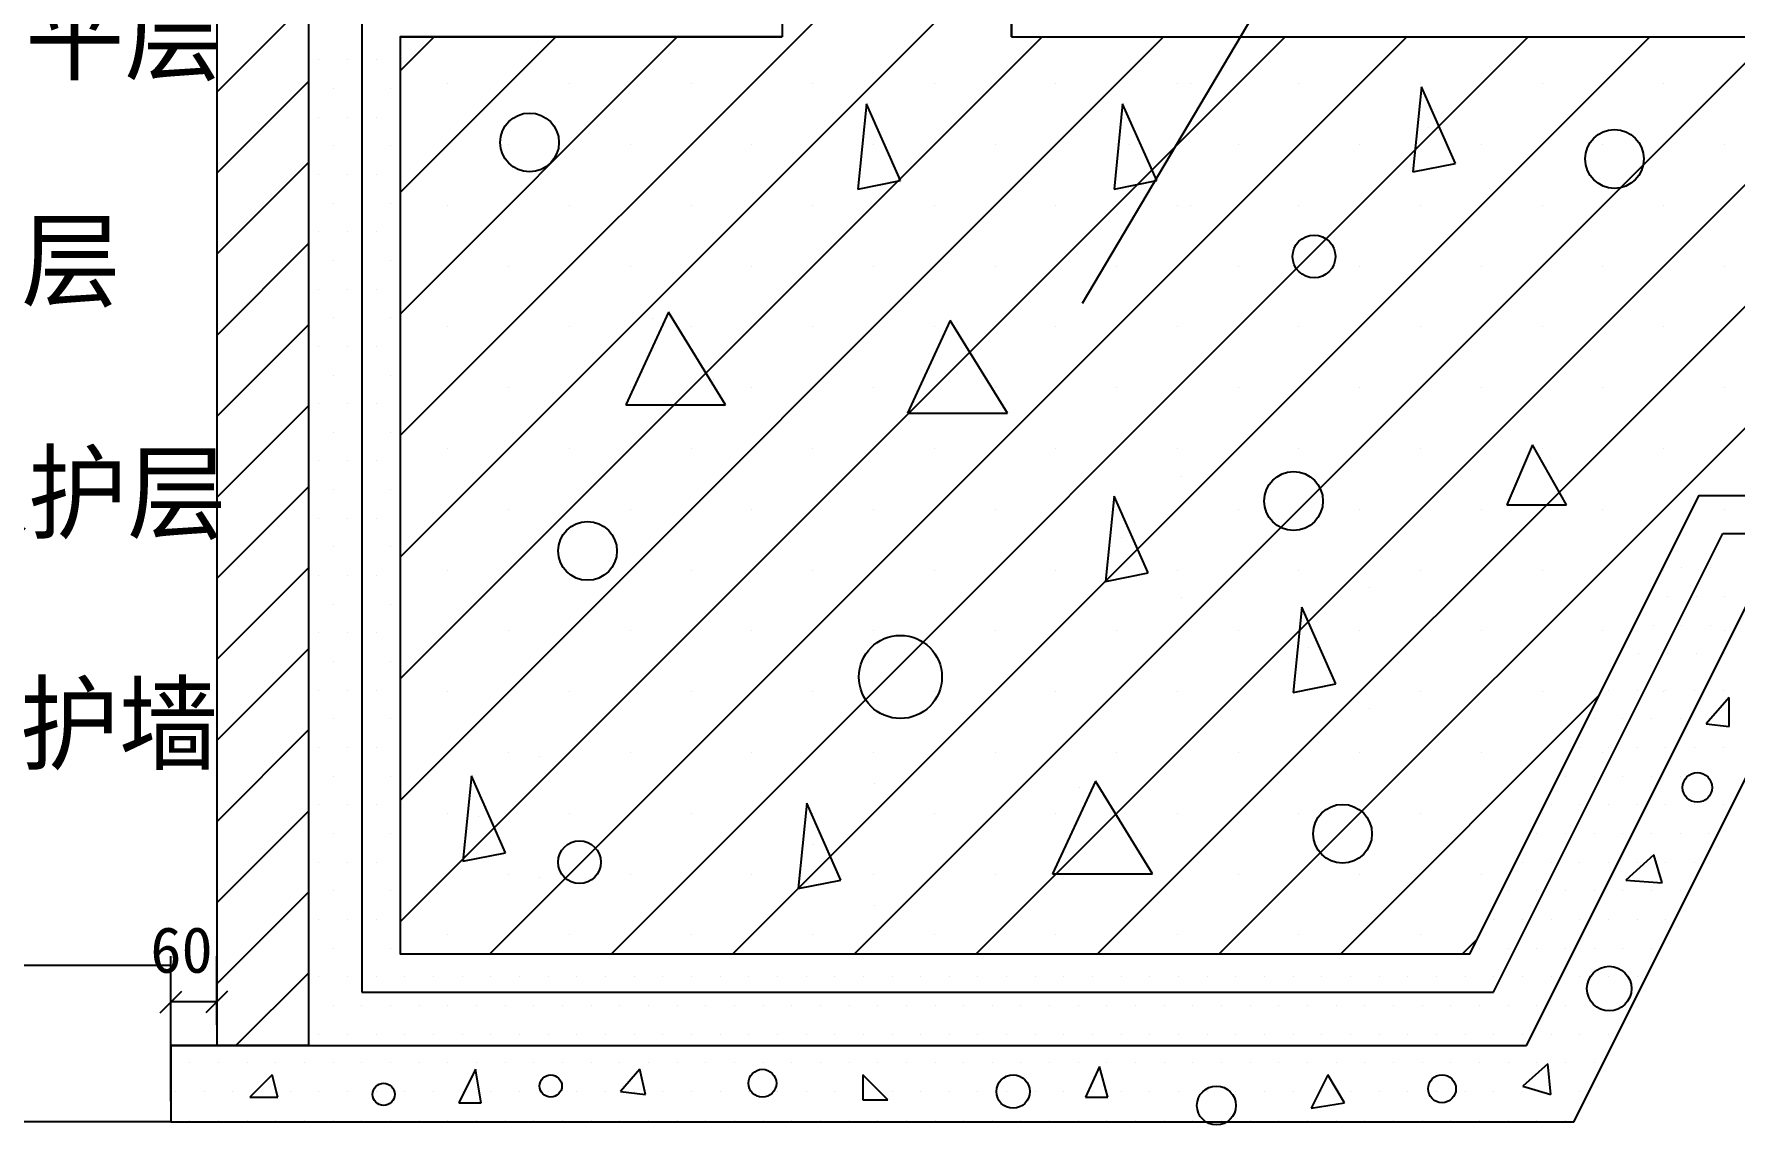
# Model space of a CAD drawing. Header units: metres. Extents: x 3274464 to 3302332, y 2272729 to 2302103.
# Drawn here: x 3280889 to 3292013, y 2278492 to 2285631 of the extents above; entities that cross this region are included whole.
import ezdxf

# ---------------------------------------------------------------- set-up
doc = ezdxf.new("R2010")
doc.units = ezdxf.units.M
doc.layers.add('PUB_DIM', color=3, linetype='Continuous')
doc.dimstyles.get("Standard").update_dxf_attribs({"dimtxt": 2.5, "dimasz": 2.5, "dimexe": 1.25, "dimexo": 0.625, "dimtad": 1, "dimcen": 2.5, "dimazin": 3, "dimtfac": 1, "dimtmove": 0, "dimatfit": 3})

# ---------------------------------------------------------------- blocks, each defined once
blk = doc.blocks.new('DI')
blk.add_lwpolyline([(-70.71, -70.71), (70.71, 70.71)])
blk = doc.blocks.new('*D1')
for p, q in [((3279784.83, 2278648.39), (3279784.83, 2279537.46)), ((3279785.08, 2279537.46), (3280783.33, 2279537.46)), ((3280786.33, 2279537.46), (3281784.58, 2279537.46)), ((3281784.83, 2278648.39), (3281784.83, 2279537.46))]:
    blk.add_line(p, q)
at = {"layer": 'Defpoints'}
for p in [(3279784.83, 2279537.46), (3279784.83, 2278648.39), (3281784.83, 2278648.39)]:
    blk.add_point(p, dxfattribs=at)
at = {"layer": 'PUB_DIM', "insert": (3280784.83, 2279537.46), "char_height": 1, "attachment_point": 5}
blk.add_mtext('400', dxfattribs=at)
blk = doc.blocks.new('*D2')
for p, q in [((3287284.83, 2286612.63), (3287284.83, 2286112.33)), ((3287284.58, 2286112.33), (3287284.33, 2286112.33)), ((3287284.83, 2285612.04), (3287284.83, 2286112.33)), ((3287284.83, 2286112.33), (3287284.83, 2286112.33)), ((3287285.08, 2286112.33), (3287285.33, 2286112.33))]:
    blk.add_line(p, q)
at = {"layer": 'Defpoints'}
for p in [(3287284.83, 2286612.63), (3287284.83, 2286112.33), (3287284.83, 2285612.04)]:
    blk.add_point(p, dxfattribs=at)
at = {"layer": 'PUB_DIM', "insert": (3287284.83, 2286113.455), "char_height": 1, "attachment_point": 5}
blk.add_mtext('200', dxfattribs=at)

msp = doc.modelspace()

# ---------------------------------------------------------------- linework, layer by layer
for p, q in [((3283284.83, 2283002.72), (3287284.83, 2287002.72)), ((3282084.83, 2286812.04), (3282084.83, 2279012.04)), ((3289439.91, 2286721.45), (3287747.21, 2283867.62)), ((3282684.83, 2286212.04), (3282684.83, 2279012.04)), ((3283284.83, 2282207.22), (3287284.83, 2286207.22)), ((3282084.83, 2285249.86), (3282684.83, 2285849.86)), ((3283284.83, 2285612.04), (3283284.83, 2279612.04)), ((3285784.83, 2285612.04), (3283284.83, 2285612.04)), ((3283284.83, 2285612.04), (3285784.83, 2285612.04)), ((3283284.83, 2284593.71), (3284303.16, 2285612.04)), ((3283284.83, 2283798.21), (3285098.65, 2285612.04)), ((3283284.83, 2285389.2), (3283507.66, 2285612.04)), ((3283284.83, 2279820.74), (3289076.13, 2285612.04)), ((3283284.83, 2280616.23), (3288280.63, 2285612.04)), ((3283284.83, 2281411.73), (3287485.14, 2285612.04)), ((3283871.62, 2279612.04), (3289871.62, 2285612.04)), ((3284667.12, 2279612.04), (3290667.12, 2285612.04)), ((3285462.61, 2279612.04), (3291462.61, 2285612.04)), ((3286258.11, 2279612.04), (3292258.11, 2285612.04)), ((3287053.6, 2279612.04), (3293053.6, 2285612.04)), ((3287849.1, 2279612.04), (3293849.1, 2285612.04)), ((3288644.59, 2279612.04), (3294644.59, 2285612.04)), ((3282753.68, 2285461.87), (3282753.68, 2285461.87)), ((3282941.18, 2285461.87), (3282941.18, 2285461.87)), ((3283128.68, 2285461.87), (3283128.68, 2285461.87)), ((3290410.88, 2285416.29), (3290410.88, 2285416.29)), ((3282084.83, 2284719.53), (3282684.83, 2285319.53)), ((3283598.02, 2285304.64), (3283598.02, 2285304.64)), ((3284393.51, 2285304.64), (3284393.51, 2285304.64)), ((3285189.01, 2285304.64), (3285189.01, 2285304.64)), ((3285984.5, 2285304.64), (3285984.5, 2285304.64)), ((3286780, 2285304.64), (3286780, 2285304.64)), ((3287575.49, 2285304.64), (3287575.49, 2285304.64)), ((3288370.99, 2285304.64), (3288370.99, 2285304.64)), ((3288455.79, 2285304.64), (3288455.79, 2285304.64)), ((3289166.48, 2285304.64), (3289166.48, 2285304.64)), ((3289961.98, 2285304.64), (3289961.98, 2285304.64)), ((3290757.47, 2285304.64), (3290757.47, 2285304.64)), ((3291552.97, 2285304.64), (3291552.97, 2285304.64)), ((3282847.43, 2285274.37), (3282847.43, 2285274.37)), ((3283034.93, 2285274.37), (3283034.93, 2285274.37)), ((3283222.43, 2285274.37), (3283222.43, 2285274.37)), ((3289967.37, 2285286.1), (3289911.51, 2284727.88)), ((3290190.8, 2284783.7), (3289967.37, 2285286.1)), ((3282753.68, 2285086.87), (3282753.68, 2285086.87)), ((3282941.18, 2285086.87), (3282941.18, 2285086.87)), ((3283128.68, 2285086.87), (3283128.68, 2285086.87)), ((3286336.48, 2285174.46), (3286280.62, 2284616.24)), ((3286559.92, 2284672.06), (3286336.48, 2285174.46)), ((3288012.27, 2285174.46), (3287956.41, 2284616.24)), ((3288235.71, 2284672.06), (3288012.27, 2285174.46)), ((3290013.14, 2285018.54), (3290013.14, 2285018.54)), ((3282847.43, 2284899.37), (3282847.43, 2284899.37)), ((3283034.93, 2284899.37), (3283034.93, 2284899.37)), ((3283222.43, 2284899.37), (3283222.43, 2284899.37)), ((3283995.76, 2284906.9), (3283995.76, 2284906.9)), ((3284791.26, 2284906.9), (3284791.26, 2284906.9)), ((3285586.75, 2284906.9), (3285586.75, 2284906.9)), ((3286382.25, 2284906.9), (3286382.25, 2284906.9)), ((3287177.75, 2284906.9), (3287177.75, 2284906.9)), ((3287973.24, 2284906.9), (3287973.24, 2284906.9)), ((3288058.04, 2284906.9), (3288058.04, 2284906.9)), ((3288768.74, 2284906.9), (3288768.74, 2284906.9)), ((3289564.23, 2284906.9), (3289564.23, 2284906.9)), ((3290359.73, 2284906.9), (3290359.73, 2284906.9)), ((3291155.22, 2284906.9), (3291155.22, 2284906.9)), ((3291950.72, 2284906.9), (3291950.72, 2284906.9)), ((3282084.83, 2284189.2), (3282684.83, 2284789.2)), ((3289911.51, 2284727.88), (3290190.8, 2284783.7)), ((3282753.68, 2284711.87), (3282753.68, 2284711.87)), ((3282941.18, 2284711.87), (3282941.18, 2284711.87)), ((3283128.68, 2284711.87), (3283128.68, 2284711.87)), ((3286280.62, 2284616.24), (3286559.92, 2284672.06)), ((3287956.41, 2284616.24), (3288235.71, 2284672.06)), ((3290410.88, 2284620.79), (3290410.88, 2284620.79)), ((3282847.43, 2284524.37), (3282847.43, 2284524.37)), ((3283034.93, 2284524.37), (3283034.93, 2284524.37)), ((3283222.43, 2284524.37), (3283222.43, 2284524.37)), ((3283598.02, 2284509.15), (3283598.02, 2284509.15)), ((3284393.51, 2284509.15), (3284393.51, 2284509.15)), ((3285189.01, 2284509.15), (3285189.01, 2284509.15)), ((3285984.5, 2284509.15), (3285984.5, 2284509.15)), ((3286780, 2284509.15), (3286780, 2284509.15)), ((3287575.49, 2284509.15), (3287575.49, 2284509.15)), ((3288370.99, 2284509.15), (3288370.99, 2284509.15)), ((3288455.79, 2284509.15), (3288455.79, 2284509.15)), ((3289166.48, 2284509.15), (3289166.48, 2284509.15)), ((3289961.98, 2284509.15), (3289961.98, 2284509.15)), ((3290757.47, 2284509.15), (3290757.47, 2284509.15)), ((3291552.97, 2284509.15), (3291552.97, 2284509.15)), ((3282753.68, 2284336.87), (3282753.68, 2284336.87)), ((3282941.18, 2284336.87), (3282941.18, 2284336.87)), ((3283128.68, 2284336.87), (3283128.68, 2284336.87)), ((3282084.83, 2283658.87), (3282684.83, 2284258.87)), ((3282847.43, 2284149.37), (3282847.43, 2284149.37)), ((3283034.93, 2284149.37), (3283034.93, 2284149.37)), ((3283222.43, 2284149.37), (3283222.43, 2284149.37)), ((3283995.76, 2284111.4), (3283995.76, 2284111.4)), ((3284791.26, 2284111.4), (3284791.26, 2284111.4)), ((3285586.75, 2284111.4), (3285586.75, 2284111.4)), ((3286382.25, 2284111.4), (3286382.25, 2284111.4)), ((3287177.75, 2284111.4), (3287177.75, 2284111.4)), ((3287973.24, 2284111.4), (3287973.24, 2284111.4)), ((3288768.74, 2284111.4), (3288768.74, 2284111.4)), ((3289564.23, 2284111.4), (3289564.23, 2284111.4)), ((3290359.73, 2284111.4), (3290359.73, 2284111.4)), ((3291155.22, 2284111.4), (3291155.22, 2284111.4)), ((3291950.72, 2284111.4), (3291950.72, 2284111.4)), ((3282753.68, 2283961.87), (3282753.68, 2283961.87)), ((3282941.18, 2283961.87), (3282941.18, 2283961.87)), ((3283128.68, 2283961.87), (3283128.68, 2283961.87)), ((3282847.43, 2283774.37), (3282847.43, 2283774.37)), ((3283034.93, 2283774.37), (3283034.93, 2283774.37)), ((3283222.43, 2283774.37), (3283222.43, 2283774.37)), ((3285041.78, 2283811.36), (3284761.8, 2283205.13)), ((3284936.62, 2283769.48), (3284936.62, 2283769.48)), ((3285415.1, 2283205.13), (3285041.78, 2283811.36)), ((3286885.16, 2283755.54), (3286605.17, 2283149.31)), ((3287258.47, 2283149.31), (3286885.16, 2283755.54)), ((3282084.83, 2283128.54), (3282684.83, 2283728.54)), ((3283598.02, 2283713.65), (3283598.02, 2283713.65)), ((3284393.51, 2283713.65), (3284393.51, 2283713.65)), ((3285189.01, 2283713.65), (3285189.01, 2283713.65)), ((3285984.5, 2283713.65), (3285984.5, 2283713.65)), ((3286780, 2283713.65), (3286780, 2283713.65)), ((3287575.49, 2283713.65), (3287575.49, 2283713.65)), ((3288370.99, 2283713.65), (3288370.99, 2283713.65)), ((3289166.48, 2283713.65), (3289166.48, 2283713.65)), ((3289961.98, 2283713.65), (3289961.98, 2283713.65)), ((3290757.47, 2283713.65), (3290757.47, 2283713.65)), ((3291552.97, 2283713.65), (3291552.97, 2283713.65)), ((3282753.68, 2283586.87), (3282753.68, 2283586.87)), ((3282941.18, 2283586.87), (3282941.18, 2283586.87)), ((3283128.68, 2283586.87), (3283128.68, 2283586.87)), ((3282847.43, 2283399.37), (3282847.43, 2283399.37)), ((3283034.93, 2283399.37), (3283034.93, 2283399.37)), ((3283222.43, 2283399.37), (3283222.43, 2283399.37)), ((3283995.76, 2283315.91), (3283995.76, 2283315.91)), ((3284791.26, 2283315.91), (3284791.26, 2283315.91)), ((3285334.37, 2283371.73), (3285334.37, 2283371.73)), ((3285586.75, 2283315.91), (3285586.75, 2283315.91)), ((3286382.25, 2283315.91), (3286382.25, 2283315.91)), ((3287177.75, 2283315.91), (3287177.75, 2283315.91)), ((3287973.24, 2283315.91), (3287973.24, 2283315.91)), ((3288768.74, 2283315.91), (3288768.74, 2283315.91)), ((3289564.23, 2283315.91), (3289564.23, 2283315.91)), ((3290359.73, 2283315.91), (3290359.73, 2283315.91)), ((3291155.22, 2283315.91), (3291155.22, 2283315.91)), ((3291950.72, 2283315.91), (3291950.72, 2283315.91)), ((3282084.83, 2282598.21), (3282684.83, 2283198.21)), ((3282753.68, 2283211.87), (3282753.68, 2283211.87)), ((3282941.18, 2283211.87), (3282941.18, 2283211.87)), ((3283128.68, 2283211.87), (3283128.68, 2283211.87)), ((3284761.8, 2283205.13), (3285415.1, 2283205.13)), ((3286605.17, 2283149.31), (3287258.47, 2283149.31)), ((3282847.43, 2283024.37), (3282847.43, 2283024.37)), ((3283034.93, 2283024.37), (3283034.93, 2283024.37)), ((3283222.43, 2283024.37), (3283222.43, 2283024.37)), ((3283598.02, 2282918.16), (3283598.02, 2282918.16)), ((3284393.51, 2282918.16), (3284393.51, 2282918.16)), ((3285189.01, 2282918.16), (3285189.01, 2282918.16)), ((3285984.5, 2282918.16), (3285984.5, 2282918.16)), ((3286780, 2282918.16), (3286780, 2282918.16)), ((3287575.49, 2282918.16), (3287575.49, 2282918.16)), ((3288370.99, 2282918.16), (3288370.99, 2282918.16)), ((3289166.48, 2282918.16), (3289166.48, 2282918.16)), ((3289961.98, 2282918.16), (3289961.98, 2282918.16)), ((3290693.54, 2282941.57), (3290525.96, 2282550.82)), ((3290916.98, 2282550.82), (3290693.54, 2282941.57)), ((3290757.47, 2282918.16), (3290757.47, 2282918.16)), ((3291552.97, 2282918.16), (3291552.97, 2282918.16)), ((3282753.68, 2282836.87), (3282753.68, 2282836.87)), ((3282941.18, 2282836.87), (3282941.18, 2282836.87)), ((3283128.68, 2282836.87), (3283128.68, 2282836.87)), ((3288399.93, 2282736.83), (3288399.93, 2282736.83)), ((3282084.83, 2282067.88), (3282684.83, 2282667.88)), ((3282847.43, 2282649.37), (3282847.43, 2282649.37)), ((3283034.93, 2282649.37), (3283034.93, 2282649.37)), ((3283222.43, 2282649.37), (3283222.43, 2282649.37)), ((3283995.76, 2282520.41), (3283995.76, 2282520.41)), ((3284791.26, 2282520.41), (3284791.26, 2282520.41)), ((3285586.75, 2282520.41), (3285586.75, 2282520.41)), ((3286382.25, 2282520.41), (3286382.25, 2282520.41)), ((3287177.75, 2282520.41), (3287177.75, 2282520.41)), ((3287956.41, 2282606.64), (3287900.55, 2282048.42)), ((3288179.85, 2282104.24), (3287956.41, 2282606.64)), ((3287973.24, 2282520.41), (3287973.24, 2282520.41)), ((3288768.74, 2282520.41), (3288768.74, 2282520.41)), ((3289564.23, 2282520.41), (3289564.23, 2282520.41)), ((3290284.83, 2279612.04), (3291784.83, 2282612.04)), ((3290359.73, 2282520.41), (3290359.73, 2282520.41)), ((3290525.96, 2282550.82), (3290916.98, 2282550.82)), ((3291155.22, 2282520.41), (3291155.22, 2282520.41)), ((3291784.83, 2282612.04), (3298616.16, 2282612.04)), ((3291950.72, 2282520.41), (3291950.72, 2282520.41)), ((3282753.68, 2282461.87), (3282753.68, 2282461.87)), ((3282941.18, 2282461.87), (3282941.18, 2282461.87)), ((3283128.68, 2282461.87), (3283128.68, 2282461.87)), ((3288002.18, 2282339.08), (3288002.18, 2282339.08)), ((3282847.43, 2282274.37), (3282847.43, 2282274.37)), ((3283034.93, 2282274.37), (3283034.93, 2282274.37)), ((3283222.43, 2282274.37), (3283222.43, 2282274.37)), ((3282084.83, 2281537.55), (3282684.83, 2282137.55)), ((3282753.68, 2282086.87), (3282753.68, 2282086.87)), ((3282941.18, 2282086.87), (3282941.18, 2282086.87)), ((3283128.68, 2282086.87), (3283128.68, 2282086.87)), ((3283598.02, 2282122.66), (3283598.02, 2282122.66)), ((3284393.51, 2282122.66), (3284393.51, 2282122.66)), ((3285189.01, 2282122.66), (3285189.01, 2282122.66)), ((3285984.5, 2282122.66), (3285984.5, 2282122.66)), ((3286780, 2282122.66), (3286780, 2282122.66)), ((3287575.49, 2282122.66), (3287575.49, 2282122.66)), ((3287900.55, 2282048.42), (3288179.85, 2282104.24)), ((3288370.99, 2282122.66), (3288370.99, 2282122.66)), ((3289166.48, 2282122.66), (3289166.48, 2282122.66)), ((3289961.98, 2282122.66), (3289961.98, 2282122.66)), ((3290757.47, 2282122.66), (3290757.47, 2282122.66)), ((3291552.97, 2282122.66), (3291552.97, 2282122.66)), ((3291671.44, 2282136.76), (3291671.44, 2282136.76)), ((3291858.94, 2282136.76), (3291858.94, 2282136.76)), ((3289628.85, 2282011.14), (3289628.85, 2282011.14)), ((3282847.43, 2281899.37), (3282847.43, 2281899.37)), ((3283034.93, 2281899.37), (3283034.93, 2281899.37)), ((3283222.43, 2281899.37), (3283222.43, 2281899.37)), ((3288399.93, 2281941.33), (3288399.93, 2281941.33)), ((3289185.33, 2281880.95), (3289129.47, 2281322.73)), ((3289408.77, 2281378.55), (3289185.33, 2281880.95)), ((3291577.69, 2281949.26), (3291577.69, 2281949.26)), ((3291765.19, 2281949.26), (3291765.19, 2281949.26)), ((3291952.69, 2281949.26), (3291952.69, 2281949.26)), ((3291483.94, 2281761.76), (3291483.94, 2281761.76)), ((3291671.44, 2281761.76), (3291671.44, 2281761.76)), ((3291858.94, 2281761.76), (3291858.94, 2281761.76)), ((3282753.68, 2281711.87), (3282753.68, 2281711.87)), ((3282941.18, 2281711.87), (3282941.18, 2281711.87)), ((3283128.68, 2281711.87), (3283128.68, 2281711.87)), ((3283995.76, 2281724.92), (3283995.76, 2281724.92)), ((3284791.26, 2281724.92), (3284791.26, 2281724.92)), ((3285586.75, 2281724.92), (3285586.75, 2281724.92)), ((3286382.25, 2281724.92), (3286382.25, 2281724.92)), ((3287177.75, 2281724.92), (3287177.75, 2281724.92)), ((3287973.24, 2281724.92), (3287973.24, 2281724.92)), ((3288768.74, 2281724.92), (3288768.74, 2281724.92)), ((3289564.23, 2281724.92), (3289564.23, 2281724.92)), ((3290359.73, 2281724.92), (3290359.73, 2281724.92)), ((3291155.22, 2281724.92), (3291155.22, 2281724.92)), ((3291950.72, 2281724.92), (3291950.72, 2281724.92)), ((3282084.83, 2281007.22), (3282684.83, 2281607.22)), ((3282847.43, 2281524.37), (3282847.43, 2281524.37)), ((3283034.93, 2281524.37), (3283034.93, 2281524.37)), ((3283222.43, 2281524.37), (3283222.43, 2281524.37)), ((3289231.1, 2281613.39), (3289231.1, 2281613.39)), ((3290964.67, 2278512.04), (3292464.67, 2281512.04)), ((3291390.19, 2281574.26), (3291390.19, 2281574.26)), ((3291577.69, 2281574.26), (3291577.69, 2281574.26)), ((3291765.19, 2281574.26), (3291765.19, 2281574.26)), ((3291952.69, 2281574.26), (3291952.69, 2281574.26)), ((3282753.68, 2281336.87), (3282753.68, 2281336.87)), ((3282941.18, 2281336.87), (3282941.18, 2281336.87)), ((3283128.68, 2281336.87), (3283128.68, 2281336.87)), ((3283598.02, 2281327.17), (3283598.02, 2281327.17)), ((3284393.51, 2281327.17), (3284393.51, 2281327.17)), ((3285189.01, 2281327.17), (3285189.01, 2281327.17)), ((3285984.5, 2281327.17), (3285984.5, 2281327.17)), ((3286780, 2281327.17), (3286780, 2281327.17)), ((3287575.49, 2281327.17), (3287575.49, 2281327.17)), ((3288370.99, 2281327.17), (3288370.99, 2281327.17)), ((3289129.47, 2281322.73), (3289408.77, 2281378.55)), ((3289166.48, 2281327.17), (3289166.48, 2281327.17)), ((3289440.09, 2279612.04), (3291129.57, 2281301.51)), ((3289961.98, 2281327.17), (3289961.98, 2281327.17)), ((3290757.47, 2281327.17), (3290757.47, 2281327.17)), ((3291191.18, 2281336.87), (3291191.18, 2281336.87)), ((3291378.68, 2281336.87), (3291378.68, 2281336.87)), ((3291552.97, 2281327.17), (3291552.97, 2281327.17)), ((3291566.18, 2281336.87), (3291566.18, 2281336.87)), ((3291753.68, 2281336.87), (3291753.68, 2281336.87)), ((3291981.64, 2281288.6), (3291829.91, 2281118.02)), ((3291941.18, 2281336.87), (3291941.18, 2281336.87)), ((3291981.64, 2281099.07), (3291981.64, 2281288.6)), ((3289628.85, 2281215.64), (3289628.85, 2281215.64)), ((3282084.83, 2280476.89), (3282684.83, 2281076.89)), ((3282847.43, 2281149.37), (3282847.43, 2281149.37)), ((3283034.93, 2281149.37), (3283034.93, 2281149.37)), ((3283222.43, 2281149.37), (3283222.43, 2281149.37)), ((3291097.43, 2281149.37), (3291097.43, 2281149.37)), ((3291284.93, 2281149.37), (3291284.93, 2281149.37)), ((3291472.43, 2281149.37), (3291472.43, 2281149.37)), ((3291659.93, 2281149.37), (3291659.93, 2281149.37)), ((3291829.91, 2281118.02), (3291981.64, 2281099.07)), ((3291847.43, 2281149.37), (3291847.43, 2281149.37)), ((3282753.68, 2280961.87), (3282753.68, 2280961.87)), ((3282941.18, 2280961.87), (3282941.18, 2280961.87)), ((3283128.68, 2280961.87), (3283128.68, 2280961.87)), ((3291003.68, 2280961.87), (3291003.68, 2280961.87)), ((3291191.18, 2280961.87), (3291191.18, 2280961.87)), ((3291378.68, 2280961.87), (3291378.68, 2280961.87)), ((3291566.18, 2280961.87), (3291566.18, 2280961.87)), ((3291753.68, 2280961.87), (3291753.68, 2280961.87)), ((3291941.18, 2280961.87), (3291941.18, 2280961.87)), ((3283995.76, 2280929.42), (3283995.76, 2280929.42)), ((3284195.14, 2280906.54), (3284195.14, 2280906.54)), ((3284791.26, 2280929.42), (3284791.26, 2280929.42)), ((3285586.75, 2280929.42), (3285586.75, 2280929.42)), ((3286382.25, 2280929.42), (3286382.25, 2280929.42)), ((3287177.75, 2280929.42), (3287177.75, 2280929.42)), ((3287973.24, 2280929.42), (3287973.24, 2280929.42)), ((3288768.74, 2280929.42), (3288768.74, 2280929.42)), ((3289564.23, 2280929.42), (3289564.23, 2280929.42)), ((3290359.73, 2280929.42), (3290359.73, 2280929.42)), ((3291155.22, 2280929.42), (3291155.22, 2280929.42)), ((3282847.43, 2280774.37), (3282847.43, 2280774.37)), ((3283034.93, 2280774.37), (3283034.93, 2280774.37)), ((3283222.43, 2280774.37), (3283222.43, 2280774.37)), ((3283751.62, 2280776.36), (3283695.76, 2280218.14)), ((3283975.06, 2280273.96), (3283751.62, 2280776.36)), ((3286388.98, 2280727.23), (3286388.98, 2280727.23)), ((3287834.77, 2280741.14), (3287554.79, 2280134.91)), ((3288208.09, 2280134.91), (3287834.77, 2280741.14)), ((3290909.93, 2280774.37), (3290909.93, 2280774.37)), ((3291097.43, 2280774.37), (3291097.43, 2280774.37)), ((3291284.93, 2280774.37), (3291284.93, 2280774.37)), ((3291472.43, 2280774.37), (3291472.43, 2280774.37)), ((3291659.93, 2280774.37), (3291659.93, 2280774.37)), ((3291847.43, 2280774.37), (3291847.43, 2280774.37)), ((3287729.61, 2280699.26), (3287729.61, 2280699.26)), ((3282084.83, 2279946.56), (3282684.83, 2280546.56)), ((3282753.68, 2280586.87), (3282753.68, 2280586.87)), ((3282941.18, 2280586.87), (3282941.18, 2280586.87)), ((3283128.68, 2280586.87), (3283128.68, 2280586.87)), ((3283598.02, 2280531.67), (3283598.02, 2280531.67)), ((3283797.39, 2280508.79), (3283797.39, 2280508.79)), ((3284393.51, 2280531.67), (3284393.51, 2280531.67)), ((3285189.01, 2280531.67), (3285189.01, 2280531.67)), ((3285945.46, 2280597.04), (3285889.6, 2280038.82)), ((3286168.9, 2280094.65), (3285945.46, 2280597.04)), ((3285984.5, 2280531.67), (3285984.5, 2280531.67)), ((3286780, 2280531.67), (3286780, 2280531.67)), ((3287575.49, 2280531.67), (3287575.49, 2280531.67)), ((3288370.99, 2280531.67), (3288370.99, 2280531.67)), ((3289166.48, 2280531.67), (3289166.48, 2280531.67)), ((3289961.98, 2280531.67), (3289961.98, 2280531.67)), ((3290757.47, 2280531.67), (3290757.47, 2280531.67)), ((3290816.18, 2280586.87), (3290816.18, 2280586.87)), ((3291003.68, 2280586.87), (3291003.68, 2280586.87)), ((3291191.18, 2280586.87), (3291191.18, 2280586.87)), ((3291378.68, 2280586.87), (3291378.68, 2280586.87)), ((3291566.18, 2280586.87), (3291566.18, 2280586.87)), ((3291753.68, 2280586.87), (3291753.68, 2280586.87)), ((3291941.18, 2280586.87), (3291941.18, 2280586.87)), ((3282847.43, 2280399.37), (3282847.43, 2280399.37)), ((3283034.93, 2280399.37), (3283034.93, 2280399.37)), ((3283222.43, 2280399.37), (3283222.43, 2280399.37)), ((3290722.43, 2280399.37), (3290722.43, 2280399.37)), ((3290909.93, 2280399.37), (3290909.93, 2280399.37)), ((3291097.43, 2280399.37), (3291097.43, 2280399.37)), ((3291284.93, 2280399.37), (3291284.93, 2280399.37)), ((3291472.43, 2280399.37), (3291472.43, 2280399.37)), ((3291659.93, 2280399.37), (3291659.93, 2280399.37)), ((3291847.43, 2280399.37), (3291847.43, 2280399.37)), ((3285991.23, 2280329.48), (3285991.23, 2280329.48)), ((3288127.36, 2280301.51), (3288127.36, 2280301.51)), ((3282753.68, 2280211.87), (3282753.68, 2280211.87)), ((3282941.18, 2280211.87), (3282941.18, 2280211.87)), ((3283128.68, 2280211.87), (3283128.68, 2280211.87)), ((3283695.76, 2280218.14), (3283975.06, 2280273.96)), ((3290628.68, 2280211.87), (3290628.68, 2280211.87)), ((3290816.18, 2280211.87), (3290816.18, 2280211.87)), ((3291003.68, 2280211.87), (3291003.68, 2280211.87)), ((3291191.18, 2280211.87), (3291191.18, 2280211.87)), ((3291487.98, 2280258.97), (3291305.72, 2280095.05)), ((3291378.68, 2280211.87), (3291378.68, 2280211.87)), ((3291542.65, 2280076.83), (3291487.98, 2280258.97)), ((3291566.18, 2280211.87), (3291566.18, 2280211.87)), ((3291753.68, 2280211.87), (3291753.68, 2280211.87)), ((3283995.76, 2280133.93), (3283995.76, 2280133.93)), ((3284195.14, 2280111.05), (3284195.14, 2280111.05)), ((3284791.26, 2280133.93), (3284791.26, 2280133.93)), ((3285586.75, 2280133.93), (3285586.75, 2280133.93)), ((3285889.6, 2280038.82), (3286168.9, 2280094.65)), ((3286382.25, 2280133.93), (3286382.25, 2280133.93)), ((3287177.75, 2280133.93), (3287177.75, 2280133.93)), ((3287554.79, 2280134.91), (3288208.09, 2280134.91)), ((3287973.24, 2280133.93), (3287973.24, 2280133.93)), ((3288768.74, 2280133.93), (3288768.74, 2280133.93)), ((3289564.23, 2280133.93), (3289564.23, 2280133.93)), ((3290359.73, 2280133.93), (3290359.73, 2280133.93)), ((3291305.72, 2280095.05), (3291542.65, 2280076.83)), ((3282084.83, 2279416.23), (3282684.83, 2280016.23)), ((3282847.43, 2280024.37), (3282847.43, 2280024.37)), ((3283034.93, 2280024.37), (3283034.93, 2280024.37)), ((3283222.43, 2280024.37), (3283222.43, 2280024.37)), ((3290534.93, 2280024.37), (3290534.93, 2280024.37)), ((3290722.43, 2280024.37), (3290722.43, 2280024.37)), ((3290909.93, 2280024.37), (3290909.93, 2280024.37)), ((3291097.43, 2280024.37), (3291097.43, 2280024.37)), ((3291284.93, 2280024.37), (3291284.93, 2280024.37)), ((3291472.43, 2280024.37), (3291472.43, 2280024.37)), ((3291659.93, 2280024.37), (3291659.93, 2280024.37)), ((3282753.68, 2279836.87), (3282753.68, 2279836.87)), ((3282941.18, 2279836.87), (3282941.18, 2279836.87)), ((3283128.68, 2279836.87), (3283128.68, 2279836.87)), ((3286388.98, 2279931.73), (3286388.98, 2279931.73)), ((3290441.18, 2279836.87), (3290441.18, 2279836.87)), ((3290628.68, 2279836.87), (3290628.68, 2279836.87)), ((3290816.18, 2279836.87), (3290816.18, 2279836.87)), ((3291003.68, 2279836.87), (3291003.68, 2279836.87)), ((3291191.18, 2279836.87), (3291191.18, 2279836.87)), ((3291378.68, 2279836.87), (3291378.68, 2279836.87)), ((3291566.18, 2279836.87), (3291566.18, 2279836.87)), ((3283598.02, 2279736.18), (3283598.02, 2279736.18)), ((3284393.51, 2279736.18), (3284393.51, 2279736.18)), ((3285189.01, 2279736.18), (3285189.01, 2279736.18)), ((3285984.5, 2279736.18), (3285984.5, 2279736.18)), ((3286780, 2279736.18), (3286780, 2279736.18)), ((3287575.49, 2279736.18), (3287575.49, 2279736.18)), ((3288370.99, 2279736.18), (3288370.99, 2279736.18)), ((3289166.48, 2279736.18), (3289166.48, 2279736.18)), ((3289961.98, 2279736.18), (3289961.98, 2279736.18)), ((3282847.43, 2279649.37), (3282847.43, 2279649.37)), ((3283034.93, 2279649.37), (3283034.93, 2279649.37)), ((3283222.43, 2279649.37), (3283222.43, 2279649.37)), ((3290235.58, 2279612.04), (3290334.07, 2279710.52)), ((3290347.43, 2279649.37), (3290347.43, 2279649.37)), ((3290534.93, 2279649.37), (3290534.93, 2279649.37)), ((3290722.43, 2279649.37), (3290722.43, 2279649.37)), ((3290909.93, 2279649.37), (3290909.93, 2279649.37)), ((3291097.43, 2279649.37), (3291097.43, 2279649.37)), ((3291284.93, 2279649.37), (3291284.93, 2279649.37)), ((3291472.43, 2279649.37), (3291472.43, 2279649.37)), ((3281784.83, 2278648.45), (3281784.83, 2279597.46)), ((3282084.83, 2279148.45), (3282084.83, 2279597.46)), ((3283284.83, 2279612.04), (3290284.83, 2279612.04)), ((3282210.96, 2279012.04), (3282684.83, 2279485.9)), ((3282753.68, 2279461.87), (3282753.68, 2279461.87)), ((3282941.18, 2279461.87), (3282941.18, 2279461.87)), ((3283128.68, 2279461.87), (3283128.68, 2279461.87)), ((3283316.18, 2279461.87), (3283316.18, 2279461.87)), ((3283503.68, 2279461.87), (3283503.68, 2279461.87)), ((3283691.18, 2279461.87), (3283691.18, 2279461.87)), ((3283878.68, 2279461.87), (3283878.68, 2279461.87)), ((3284066.18, 2279461.87), (3284066.18, 2279461.87)), ((3284253.68, 2279461.87), (3284253.68, 2279461.87)), ((3284441.18, 2279461.87), (3284441.18, 2279461.87)), ((3284628.68, 2279461.87), (3284628.68, 2279461.87)), ((3284816.18, 2279461.87), (3284816.18, 2279461.87)), ((3285003.68, 2279461.87), (3285003.68, 2279461.87)), ((3285191.18, 2279461.87), (3285191.18, 2279461.87)), ((3285378.68, 2279461.87), (3285378.68, 2279461.87)), ((3285566.18, 2279461.87), (3285566.18, 2279461.87)), ((3285753.68, 2279461.87), (3285753.68, 2279461.87)), ((3285941.18, 2279461.87), (3285941.18, 2279461.87)), ((3286128.68, 2279461.87), (3286128.68, 2279461.87)), ((3286316.18, 2279461.87), (3286316.18, 2279461.87)), ((3286503.68, 2279461.87), (3286503.68, 2279461.87)), ((3286691.18, 2279461.87), (3286691.18, 2279461.87)), ((3286878.68, 2279461.87), (3286878.68, 2279461.87)), ((3287066.18, 2279461.87), (3287066.18, 2279461.87)), ((3287253.68, 2279461.87), (3287253.68, 2279461.87)), ((3287441.18, 2279461.87), (3287441.18, 2279461.87)), ((3287628.68, 2279461.87), (3287628.68, 2279461.87)), ((3287816.18, 2279461.87), (3287816.18, 2279461.87)), ((3288003.68, 2279461.87), (3288003.68, 2279461.87)), ((3288191.18, 2279461.87), (3288191.18, 2279461.87)), ((3288378.68, 2279461.87), (3288378.68, 2279461.87)), ((3288566.18, 2279461.87), (3288566.18, 2279461.87)), ((3288753.68, 2279461.87), (3288753.68, 2279461.87)), ((3288941.18, 2279461.87), (3288941.18, 2279461.87)), ((3289128.68, 2279461.87), (3289128.68, 2279461.87)), ((3289316.18, 2279461.87), (3289316.18, 2279461.87)), ((3289503.68, 2279461.87), (3289503.68, 2279461.87)), ((3289691.18, 2279461.87), (3289691.18, 2279461.87)), ((3289878.68, 2279461.87), (3289878.68, 2279461.87)), ((3290066.18, 2279461.87), (3290066.18, 2279461.87)), ((3290253.68, 2279461.87), (3290253.68, 2279461.87)), ((3290441.18, 2279461.87), (3290441.18, 2279461.87)), ((3290628.68, 2279461.87), (3290628.68, 2279461.87)), ((3290816.18, 2279461.87), (3290816.18, 2279461.87)), ((3291003.68, 2279461.87), (3291003.68, 2279461.87)), ((3291191.18, 2279461.87), (3291191.18, 2279461.87)), ((3291378.68, 2279461.87), (3291378.68, 2279461.87)), ((3281783.83, 2279297.46), (3281782.83, 2279297.46)), ((3282084.83, 2279297.46), (3281784.83, 2279297.46)), ((3282085.83, 2279297.46), (3282086.83, 2279297.46)), ((3282847.43, 2279274.37), (3282847.43, 2279274.37)), ((3283034.93, 2279274.37), (3283034.93, 2279274.37)), ((3283222.43, 2279274.37), (3283222.43, 2279274.37)), ((3283409.93, 2279274.37), (3283409.93, 2279274.37)), ((3283597.43, 2279274.37), (3283597.43, 2279274.37)), ((3283784.93, 2279274.37), (3283784.93, 2279274.37)), ((3283972.43, 2279274.37), (3283972.43, 2279274.37)), ((3284159.93, 2279274.37), (3284159.93, 2279274.37)), ((3284347.43, 2279274.37), (3284347.43, 2279274.37)), ((3284534.93, 2279274.37), (3284534.93, 2279274.37)), ((3284722.43, 2279274.37), (3284722.43, 2279274.37)), ((3284909.93, 2279274.37), (3284909.93, 2279274.37)), ((3285097.43, 2279274.37), (3285097.43, 2279274.37)), ((3285284.93, 2279274.37), (3285284.93, 2279274.37)), ((3285472.43, 2279274.37), (3285472.43, 2279274.37)), ((3285659.93, 2279274.37), (3285659.93, 2279274.37)), ((3285847.43, 2279274.37), (3285847.43, 2279274.37)), ((3286034.93, 2279274.37), (3286034.93, 2279274.37)), ((3286222.43, 2279274.37), (3286222.43, 2279274.37)), ((3286409.93, 2279274.37), (3286409.93, 2279274.37)), ((3286597.43, 2279274.37), (3286597.43, 2279274.37)), ((3286784.93, 2279274.37), (3286784.93, 2279274.37)), ((3286972.43, 2279274.37), (3286972.43, 2279274.37)), ((3287159.93, 2279274.37), (3287159.93, 2279274.37)), ((3287347.43, 2279274.37), (3287347.43, 2279274.37)), ((3287534.93, 2279274.37), (3287534.93, 2279274.37)), ((3287722.43, 2279274.37), (3287722.43, 2279274.37)), ((3287909.93, 2279274.37), (3287909.93, 2279274.37)), ((3288097.43, 2279274.37), (3288097.43, 2279274.37)), ((3288284.93, 2279274.37), (3288284.93, 2279274.37)), ((3288472.43, 2279274.37), (3288472.43, 2279274.37)), ((3288659.93, 2279274.37), (3288659.93, 2279274.37)), ((3288847.43, 2279274.37), (3288847.43, 2279274.37)), ((3289034.93, 2279274.37), (3289034.93, 2279274.37)), ((3289222.43, 2279274.37), (3289222.43, 2279274.37)), ((3289409.93, 2279274.37), (3289409.93, 2279274.37)), ((3289597.43, 2279274.37), (3289597.43, 2279274.37)), ((3289784.93, 2279274.37), (3289784.93, 2279274.37)), ((3289972.43, 2279274.37), (3289972.43, 2279274.37)), ((3290159.93, 2279274.37), (3290159.93, 2279274.37)), ((3290347.43, 2279274.37), (3290347.43, 2279274.37)), ((3290534.93, 2279274.37), (3290534.93, 2279274.37)), ((3290722.43, 2279274.37), (3290722.43, 2279274.37)), ((3290909.93, 2279274.37), (3290909.93, 2279274.37)), ((3291097.43, 2279274.37), (3291097.43, 2279274.37)), ((3291284.93, 2279274.37), (3291284.93, 2279274.37)), ((3282753.68, 2279086.87), (3282753.68, 2279086.87)), ((3282941.18, 2279086.87), (3282941.18, 2279086.87)), ((3283128.68, 2279086.87), (3283128.68, 2279086.87)), ((3283316.18, 2279086.87), (3283316.18, 2279086.87)), ((3283503.68, 2279086.87), (3283503.68, 2279086.87)), ((3283691.18, 2279086.87), (3283691.18, 2279086.87)), ((3283878.68, 2279086.87), (3283878.68, 2279086.87)), ((3284066.18, 2279086.87), (3284066.18, 2279086.87)), ((3284253.68, 2279086.87), (3284253.68, 2279086.87)), ((3284441.18, 2279086.87), (3284441.18, 2279086.87)), ((3284628.68, 2279086.87), (3284628.68, 2279086.87)), ((3284816.18, 2279086.87), (3284816.18, 2279086.87)), ((3285003.68, 2279086.87), (3285003.68, 2279086.87)), ((3285191.18, 2279086.87), (3285191.18, 2279086.87)), ((3285378.68, 2279086.87), (3285378.68, 2279086.87)), ((3285566.18, 2279086.87), (3285566.18, 2279086.87)), ((3285753.68, 2279086.87), (3285753.68, 2279086.87)), ((3285941.18, 2279086.87), (3285941.18, 2279086.87)), ((3286128.68, 2279086.87), (3286128.68, 2279086.87)), ((3286316.18, 2279086.87), (3286316.18, 2279086.87)), ((3286503.68, 2279086.87), (3286503.68, 2279086.87)), ((3286691.18, 2279086.87), (3286691.18, 2279086.87)), ((3286878.68, 2279086.87), (3286878.68, 2279086.87)), ((3287066.18, 2279086.87), (3287066.18, 2279086.87)), ((3287253.68, 2279086.87), (3287253.68, 2279086.87)), ((3287441.18, 2279086.87), (3287441.18, 2279086.87)), ((3287628.68, 2279086.87), (3287628.68, 2279086.87)), ((3287816.18, 2279086.87), (3287816.18, 2279086.87)), ((3288003.68, 2279086.87), (3288003.68, 2279086.87)), ((3288191.18, 2279086.87), (3288191.18, 2279086.87)), ((3288378.68, 2279086.87), (3288378.68, 2279086.87)), ((3288566.18, 2279086.87), (3288566.18, 2279086.87)), ((3288753.68, 2279086.87), (3288753.68, 2279086.87)), ((3288941.18, 2279086.87), (3288941.18, 2279086.87)), ((3289128.68, 2279086.87), (3289128.68, 2279086.87)), ((3289316.18, 2279086.87), (3289316.18, 2279086.87)), ((3289503.68, 2279086.87), (3289503.68, 2279086.87)), ((3289691.18, 2279086.87), (3289691.18, 2279086.87)), ((3289878.68, 2279086.87), (3289878.68, 2279086.87)), ((3290066.18, 2279086.87), (3290066.18, 2279086.87)), ((3290253.68, 2279086.87), (3290253.68, 2279086.87)), ((3290441.18, 2279086.87), (3290441.18, 2279086.87)), ((3290628.68, 2279086.87), (3290628.68, 2279086.87)), ((3290816.18, 2279086.87), (3290816.18, 2279086.87)), ((3291003.68, 2279086.87), (3291003.68, 2279086.87)), ((3291191.18, 2279086.87), (3291191.18, 2279086.87)), ((3281784.83, 2279012.04), (3281784.83, 2278512.04)), ((3282684.83, 2279012.04), (3281784.83, 2279012.04)), ((3282084.83, 2279012.04), (3282684.83, 2279012.04)), ((3281909.93, 2278899.37), (3281909.93, 2278899.37)), ((3282097.43, 2278899.37), (3282097.43, 2278899.37)), ((3282284.93, 2278899.37), (3282284.93, 2278899.37)), ((3282472.43, 2278899.37), (3282472.43, 2278899.37)), ((3282659.93, 2278899.37), (3282659.93, 2278899.37)), ((3282847.43, 2278899.37), (3282847.43, 2278899.37)), ((3283034.93, 2278899.37), (3283034.93, 2278899.37)), ((3283222.43, 2278899.37), (3283222.43, 2278899.37)), ((3283409.93, 2278899.37), (3283409.93, 2278899.37)), ((3283597.43, 2278899.37), (3283597.43, 2278899.37)), ((3283778.55, 2278856.54), (3283669.2, 2278637.98)), ((3283815, 2278637.98), (3283778.55, 2278856.54)), ((3283784.93, 2278899.37), (3283784.93, 2278899.37)), ((3283972.43, 2278899.37), (3283972.43, 2278899.37)), ((3284159.93, 2278899.37), (3284159.93, 2278899.37)), ((3284347.43, 2278899.37), (3284347.43, 2278899.37)), ((3284534.93, 2278899.37), (3284534.93, 2278899.37)), ((3284722.43, 2278899.37), (3284722.43, 2278899.37)), ((3284853.86, 2278856.54), (3284726.28, 2278710.84)), ((3284890.31, 2278692.62), (3284853.86, 2278856.54)), ((3284909.93, 2278899.37), (3284909.93, 2278899.37)), ((3285097.43, 2278899.37), (3285097.43, 2278899.37)), ((3285284.93, 2278899.37), (3285284.93, 2278899.37)), ((3285472.43, 2278899.37), (3285472.43, 2278899.37)), ((3285659.93, 2278899.37), (3285659.93, 2278899.37)), ((3285847.43, 2278899.37), (3285847.43, 2278899.37)), ((3286034.93, 2278899.37), (3286034.93, 2278899.37)), ((3286222.43, 2278899.37), (3286222.43, 2278899.37)), ((3286409.93, 2278899.37), (3286409.93, 2278899.37)), ((3286597.43, 2278899.37), (3286597.43, 2278899.37)), ((3286784.93, 2278899.37), (3286784.93, 2278899.37)), ((3286972.43, 2278899.37), (3286972.43, 2278899.37)), ((3287159.93, 2278899.37), (3287159.93, 2278899.37)), ((3287347.43, 2278899.37), (3287347.43, 2278899.37)), ((3287534.93, 2278899.37), (3287534.93, 2278899.37)), ((3287722.43, 2278899.37), (3287722.43, 2278899.37)), ((3287861.08, 2278874.75), (3287769.96, 2278674.41)), ((3287915.76, 2278674.41), (3287861.08, 2278874.75)), ((3287909.93, 2278899.37), (3287909.93, 2278899.37)), ((3288097.43, 2278899.37), (3288097.43, 2278899.37)), ((3288284.93, 2278899.37), (3288284.93, 2278899.37)), ((3288472.43, 2278899.37), (3288472.43, 2278899.37)), ((3288659.93, 2278899.37), (3288659.93, 2278899.37)), ((3288847.43, 2278899.37), (3288847.43, 2278899.37)), ((3289034.93, 2278899.37), (3289034.93, 2278899.37)), ((3289222.43, 2278899.37), (3289222.43, 2278899.37)), ((3289409.93, 2278899.37), (3289409.93, 2278899.37)), ((3289597.43, 2278899.37), (3289597.43, 2278899.37)), ((3289784.93, 2278899.37), (3289784.93, 2278899.37)), ((3289972.43, 2278899.37), (3289972.43, 2278899.37)), ((3290159.93, 2278899.37), (3290159.93, 2278899.37)), ((3290347.43, 2278899.37), (3290347.43, 2278899.37)), ((3290534.93, 2278899.37), (3290534.93, 2278899.37)), ((3290795.4, 2278892.97), (3290631.37, 2278747.26)), ((3290722.43, 2278899.37), (3290722.43, 2278899.37)), ((3290813.63, 2278692.62), (3290795.4, 2278892.97)), ((3290909.93, 2278899.37), (3290909.93, 2278899.37)), ((3291097.43, 2278899.37), (3291097.43, 2278899.37)), ((3282448.08, 2278820.12), (3282302.28, 2278674.41)), ((3282484.53, 2278674.41), (3282448.08, 2278820.12)), ((3286475.94, 2278656.2), (3286311.91, 2278820.12)), ((3286311.91, 2278820.12), (3286311.91, 2278656.2)), ((3289355.58, 2278820.12), (3289246.23, 2278601.56)), ((3289464.94, 2278637.98), (3289355.58, 2278820.12)), ((3290631.37, 2278747.26), (3290813.63, 2278692.62)), ((3281816.18, 2278711.87), (3281816.18, 2278711.87)), ((3282003.68, 2278711.87), (3282003.68, 2278711.87)), ((3282191.18, 2278711.87), (3282191.18, 2278711.87)), ((3282302.28, 2278674.41), (3282484.53, 2278674.41)), ((3282378.68, 2278711.87), (3282378.68, 2278711.87)), ((3282566.18, 2278711.87), (3282566.18, 2278711.87)), ((3282753.68, 2278711.87), (3282753.68, 2278711.87)), ((3282941.18, 2278711.87), (3282941.18, 2278711.87)), ((3283128.68, 2278711.87), (3283128.68, 2278711.87)), ((3283316.18, 2278711.87), (3283316.18, 2278711.87)), ((3283503.68, 2278711.87), (3283503.68, 2278711.87)), ((3283669.2, 2278637.98), (3283815, 2278637.98)), ((3283691.18, 2278711.87), (3283691.18, 2278711.87)), ((3283878.68, 2278711.87), (3283878.68, 2278711.87)), ((3284066.18, 2278711.87), (3284066.18, 2278711.87)), ((3284253.68, 2278711.87), (3284253.68, 2278711.87)), ((3284441.18, 2278711.87), (3284441.18, 2278711.87)), ((3284628.68, 2278711.87), (3284628.68, 2278711.87)), ((3284726.28, 2278710.84), (3284890.31, 2278692.62)), ((3284816.18, 2278711.87), (3284816.18, 2278711.87)), ((3285003.68, 2278711.87), (3285003.68, 2278711.87)), ((3285191.18, 2278711.87), (3285191.18, 2278711.87)), ((3285378.68, 2278711.87), (3285378.68, 2278711.87)), ((3285566.18, 2278711.87), (3285566.18, 2278711.87)), ((3285753.68, 2278711.87), (3285753.68, 2278711.87)), ((3285941.18, 2278711.87), (3285941.18, 2278711.87)), ((3286128.68, 2278711.87), (3286128.68, 2278711.87)), ((3286311.91, 2278656.2), (3286475.94, 2278656.2)), ((3286316.18, 2278711.87), (3286316.18, 2278711.87)), ((3286503.68, 2278711.87), (3286503.68, 2278711.87)), ((3286691.18, 2278711.87), (3286691.18, 2278711.87)), ((3286878.68, 2278711.87), (3286878.68, 2278711.87)), ((3287066.18, 2278711.87), (3287066.18, 2278711.87)), ((3287253.68, 2278711.87), (3287253.68, 2278711.87)), ((3287441.18, 2278711.87), (3287441.18, 2278711.87)), ((3287628.68, 2278711.87), (3287628.68, 2278711.87)), ((3287769.96, 2278674.41), (3287915.76, 2278674.41)), ((3287816.18, 2278711.87), (3287816.18, 2278711.87)), ((3288003.68, 2278711.87), (3288003.68, 2278711.87)), ((3288191.18, 2278711.87), (3288191.18, 2278711.87)), ((3288378.68, 2278711.87), (3288378.68, 2278711.87)), ((3288566.18, 2278711.87), (3288566.18, 2278711.87)), ((3288753.68, 2278711.87), (3288753.68, 2278711.87)), ((3288941.18, 2278711.87), (3288941.18, 2278711.87)), ((3289128.68, 2278711.87), (3289128.68, 2278711.87)), ((3289246.23, 2278601.56), (3289464.94, 2278637.98)), ((3289316.18, 2278711.87), (3289316.18, 2278711.87)), ((3289503.68, 2278711.87), (3289503.68, 2278711.87)), ((3289691.18, 2278711.87), (3289691.18, 2278711.87)), ((3289878.68, 2278711.87), (3289878.68, 2278711.87)), ((3290066.18, 2278711.87), (3290066.18, 2278711.87)), ((3290253.68, 2278711.87), (3290253.68, 2278711.87)), ((3290441.18, 2278711.87), (3290441.18, 2278711.87)), ((3290628.68, 2278711.87), (3290628.68, 2278711.87)), ((3290816.18, 2278711.87), (3290816.18, 2278711.87)), ((3291003.68, 2278711.87), (3291003.68, 2278711.87)), ((3281784.83, 2278512.04), (3290964.67, 2278512.04)), ((3281909.93, 2278524.37), (3281909.93, 2278524.37)), ((3282097.43, 2278524.37), (3282097.43, 2278524.37)), ((3282284.93, 2278524.37), (3282284.93, 2278524.37)), ((3282472.43, 2278524.37), (3282472.43, 2278524.37)), ((3282659.93, 2278524.37), (3282659.93, 2278524.37)), ((3282847.43, 2278524.37), (3282847.43, 2278524.37)), ((3283034.93, 2278524.37), (3283034.93, 2278524.37)), ((3283222.43, 2278524.37), (3283222.43, 2278524.37)), ((3283409.93, 2278524.37), (3283409.93, 2278524.37)), ((3283597.43, 2278524.37), (3283597.43, 2278524.37)), ((3283784.93, 2278524.37), (3283784.93, 2278524.37)), ((3283972.43, 2278524.37), (3283972.43, 2278524.37)), ((3284159.93, 2278524.37), (3284159.93, 2278524.37)), ((3284347.43, 2278524.37), (3284347.43, 2278524.37)), ((3284534.93, 2278524.37), (3284534.93, 2278524.37)), ((3284722.43, 2278524.37), (3284722.43, 2278524.37)), ((3284909.93, 2278524.37), (3284909.93, 2278524.37)), ((3285097.43, 2278524.37), (3285097.43, 2278524.37)), ((3285284.93, 2278524.37), (3285284.93, 2278524.37)), ((3285472.43, 2278524.37), (3285472.43, 2278524.37)), ((3285659.93, 2278524.37), (3285659.93, 2278524.37)), ((3285847.43, 2278524.37), (3285847.43, 2278524.37)), ((3286034.93, 2278524.37), (3286034.93, 2278524.37)), ((3286222.43, 2278524.37), (3286222.43, 2278524.37)), ((3286409.93, 2278524.37), (3286409.93, 2278524.37)), ((3286597.43, 2278524.37), (3286597.43, 2278524.37)), ((3286784.93, 2278524.37), (3286784.93, 2278524.37)), ((3286972.43, 2278524.37), (3286972.43, 2278524.37)), ((3287159.93, 2278524.37), (3287159.93, 2278524.37)), ((3287347.43, 2278524.37), (3287347.43, 2278524.37)), ((3287534.93, 2278524.37), (3287534.93, 2278524.37)), ((3287722.43, 2278524.37), (3287722.43, 2278524.37)), ((3287909.93, 2278524.37), (3287909.93, 2278524.37)), ((3288097.43, 2278524.37), (3288097.43, 2278524.37)), ((3288284.93, 2278524.37), (3288284.93, 2278524.37)), ((3288472.43, 2278524.37), (3288472.43, 2278524.37)), ((3288659.93, 2278524.37), (3288659.93, 2278524.37)), ((3288847.43, 2278524.37), (3288847.43, 2278524.37)), ((3289034.93, 2278524.37), (3289034.93, 2278524.37)), ((3289222.43, 2278524.37), (3289222.43, 2278524.37)), ((3289409.93, 2278524.37), (3289409.93, 2278524.37)), ((3289597.43, 2278524.37), (3289597.43, 2278524.37)), ((3289784.93, 2278524.37), (3289784.93, 2278524.37)), ((3289972.43, 2278524.37), (3289972.43, 2278524.37)), ((3290159.93, 2278524.37), (3290159.93, 2278524.37)), ((3290347.43, 2278524.37), (3290347.43, 2278524.37)), ((3290534.93, 2278524.37), (3290534.93, 2278524.37)), ((3290722.43, 2278524.37), (3290722.43, 2278524.37)), ((3290909.93, 2278524.37), (3290909.93, 2278524.37))]:
    msp.add_line(p, q)
for points in [[(3285784.83, 2289612.24), (3285784.83, 2285612.04)], [(3287284.83, 2289612.24), (3287284.83, 2285612.04)], [(3284584.83, 2286812.04), (3282084.83, 2286812.04), (3282084.83, 2279012.04)], [(3285184.83, 2286228.54), (3282684.83, 2286212.04), (3282684.83, 2279012.04)], [(3283034.83, 2285862.04), (3283034.83, 2279362.04)], [(3285784.83, 2285612.04), (3283284.83, 2285612.04), (3283284.83, 2279612.04), (3290284.83, 2279612.04), (3291784.83, 2282612.04), (3298616.16, 2282612.04)], [(3287284.83, 2285612.04), (3298616.16, 2285612.04)], [(3290439.34, 2279362.04), (3291939.34, 2282362.04)], [(3291939.34, 2282362.04), (3298616.16, 2282362.04)], [(3290655.65, 2279012.04), (3292155.65, 2282012.04)], [(3281784.83, 2279012.04), (3281784.83, 2278512.04), (3290964.67, 2278512.04), (3292464.67, 2281512.04), (3298616.16, 2281512.04)], [(3283034.83, 2279362.04), (3290439.34, 2279362.04)], [(3281784.83, 2279012.04), (3290655.65, 2279012.04)], [(3281784.83, 2278512.04), (3279784.83, 2278512.04)]]:
    msp.add_lwpolyline(points)
for centre, radius in [((3284131.95, 2284921.37), 192.28), ((3291231.11, 2284813.15), 192.28), ((3289265.05, 2284175.24), 139.9), ((3289131.21, 2282574.77), 192.28), ((3284511.42, 2282248.34), 192.28), ((3286558.51, 2281423.89), 271.96), ((3291773.02, 2280701.06), 96.64), ((3289451.71, 2280397.96), 192.28), ((3284458.6, 2280211.43), 139.9), ((3291196.37, 2279384.73), 145.71), ((3285655.79, 2278765.48), 91.07), ((3283177.11, 2278692.62), 72.9), ((3284270.64, 2278747.26), 72.85), ((3287296.09, 2278710.84), 109.28), ((3288626.56, 2278619.77), 127.49), ((3290102.83, 2278729.05), 91.07)]:
    msp.add_circle(centre, radius)

# ---------------------------------------------------------------- block references
msp.add_blockref('DI', (3281784.83, 2279297.46))
at = {"rotation": 180}
msp.add_blockref('DI', (3282084.83, 2279297.46), dxfattribs=at)

# ---------------------------------------------------------------- texts
for s, p in [('水泥砂浆找平层', (3277580.56, 2285381.33)), ('卷材防水层', (3278205.52, 2283900.79)), ('水泥砂浆保护层', (3277599.06, 2282380.07)), ('砂浆砖砌保护墙', (3277545.14, 2280868.35))]:
    msp.add_text(s, height=500).set_placement(p)
at = {"layer": 'PUB_DIM'}
msp.add_text('60', height=300, dxfattribs=at).set_placement((3281650.28, 2279488.37))

# ---------------------------------------------------------------- dimensions: what is measured, and where the dimension line sits
for base, p1, p2, text, picture, middle in [((3287284.83, 2286112.33), (3287284.83, 2285612.04), (3287284.83, 2286612.63), '200', '*D2', (3287284.83, 2286113.455)), ((3279784.83, 2279537.46), (3279784.83, 2278648.39), (3281784.83, 2278648.39), '400', '*D1', (3280784.83, 2279537.46))]:
    dim = msp.add_linear_dim(base=base, p1=p1, p2=p2, text=text, dimstyle='Standard', dxfattribs=at)
    dim.commit()
    dim.dimension.update_dxf_attribs({"geometry": picture, "text_midpoint": middle})

doc.saveas('drawing.dxf')
